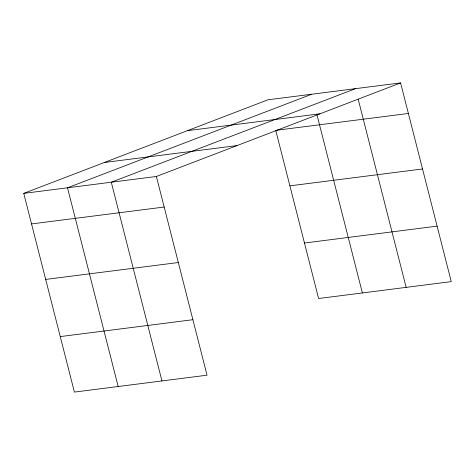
<?xml version="1.0" encoding="UTF-8"?>
<svg xmlns="http://www.w3.org/2000/svg" width="475" height="475" viewBox="0 0 475 475"><rect width="100%" height="100%" fill="white"/><g stroke="black" fill="none" stroke-linecap="round" stroke-linejoin="round"><path stroke-width="0.71" d="M23.75 193.373L156.388 176.48L207.041 375.197L74.403 392.089L23.75 193.373L267.959 99.803L400.597 82.911L451.25 281.627L318.612 298.52L275.749 130.358M311.731 94.228L67.521 187.797L118.174 386.513M355.502 88.659L111.293 182.222L161.945 380.938M156.388 176.48L400.597 82.911M187.37 130.678L320.008 113.792M276.48 130.263L408.387 113.466M104.34 162.492L236.977 145.599M289.892 185.85L422.53 168.963M31.54 223.921L164.178 207.035M304.469 243.028L437.107 226.136M45.683 279.419L178.321 262.527M60.26 336.591L192.892 319.705M358.215 99.317L406.155 287.375M316.985 114.837L362.383 292.944"/></g></svg>
